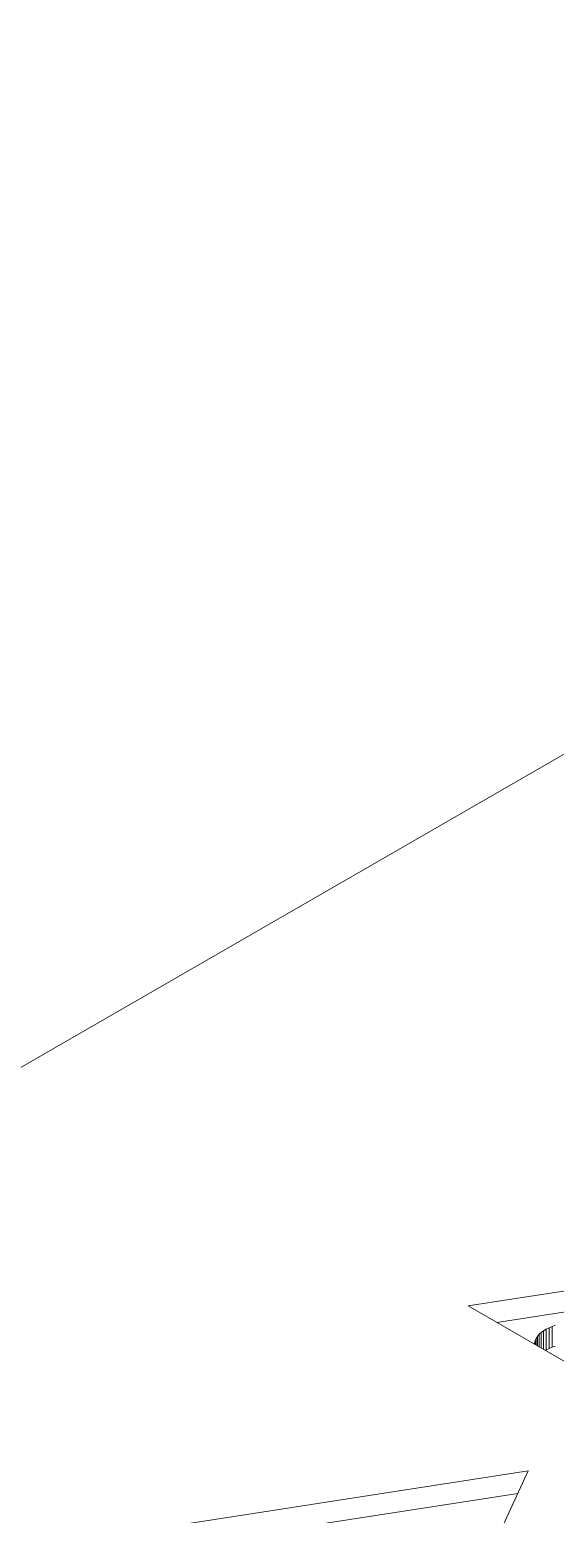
# Model space of a CAD drawing. Header units: inches. Extents: x 2.5 to 18.9, y 2.6 to 12.3.
# Drawn here: x 5.008 to 6.292, y 8.645 to 12.275 of the extents above; entities that cross this region are included whole.
import ezdxf

# ---------------------------------------------------------------- set-up
doc = ezdxf.new("R2010")
doc.units = ezdxf.units.IN
doc.header["$MEASUREMENT"] = 0

# ---------------------------------------------------------------- blocks, each defined once
blk = doc.blocks.new('A$C39963D99')
at = {"color": 0, "linetype": 'Continuous', "lineweight": 0, "extrusion": (3.33067e-16, 0.816497, 0.57735)}
for p, q in [((12.5158, 1.6738), (5.6569, -2.2862)), ((9.2147, -1.4464), (10.3698, -1.2677)), ((10.3443, -1.3226), (9.2844, -1.4866)), ((10.0603, -1.9346), (9.2147, -1.4464)), ((9.3808, -1.5259), (9.3842, -1.5207)), ((9.3842, -1.5207), (9.3884, -1.5157)), ((9.3842, -1.5442), (9.3842, -1.5207)), ((9.3884, -1.5157), (9.3934, -1.5111)), ((9.3884, -1.5467), (9.3884, -1.5157)), ((9.3934, -1.5111), (9.3991, -1.5069)), ((9.3934, -1.5495), (9.3934, -1.5111)), ((9.3991, -1.5069), (9.4054, -1.503)), ((9.3991, -1.5528), (9.3991, -1.5069)), ((9.4054, -1.503), (9.4123, -1.4995)), ((9.4054, -1.554), (9.4054, -1.503)), ((9.4123, -1.4995), (9.4197, -1.4963)), ((9.4123, -1.5505), (9.4123, -1.4995)), ((9.4197, -1.4963), (9.4276, -1.4936)), ((9.4197, -1.5474), (9.4197, -1.4963)), ((9.3764, -1.5397), (9.3767, -1.5369)), ((9.3767, -1.5369), (9.3782, -1.5314)), ((9.3767, -1.5399), (9.3767, -1.5369)), ((9.3782, -1.5314), (9.3808, -1.5259)), ((9.3782, -1.5408), (9.3782, -1.5314)), ((9.3808, -1.5422), (9.3808, -1.5259)), ((9.4054, -1.554), (9.4034, -1.5553)), ((9.4123, -1.5505), (9.4054, -1.554)), ((9.4197, -1.5474), (9.4123, -1.5505)), ((9.4276, -1.5447), (9.4197, -1.5474)), ((8.2066, -2.0284), (9.3617, -1.8497)), ((9.3617, -1.8497), (9.0522, -2.5166)), ((9.3362, -1.9047), (8.2763, -2.0686))]:
    blk.add_line(p, q, dxfattribs=at)

msp = doc.modelspace()

# ---------------------------------------------------------------- block references
msp.add_blockref('A$C39963D99', (-3.1356, 10.6011))

doc.saveas('drawing.dxf')
